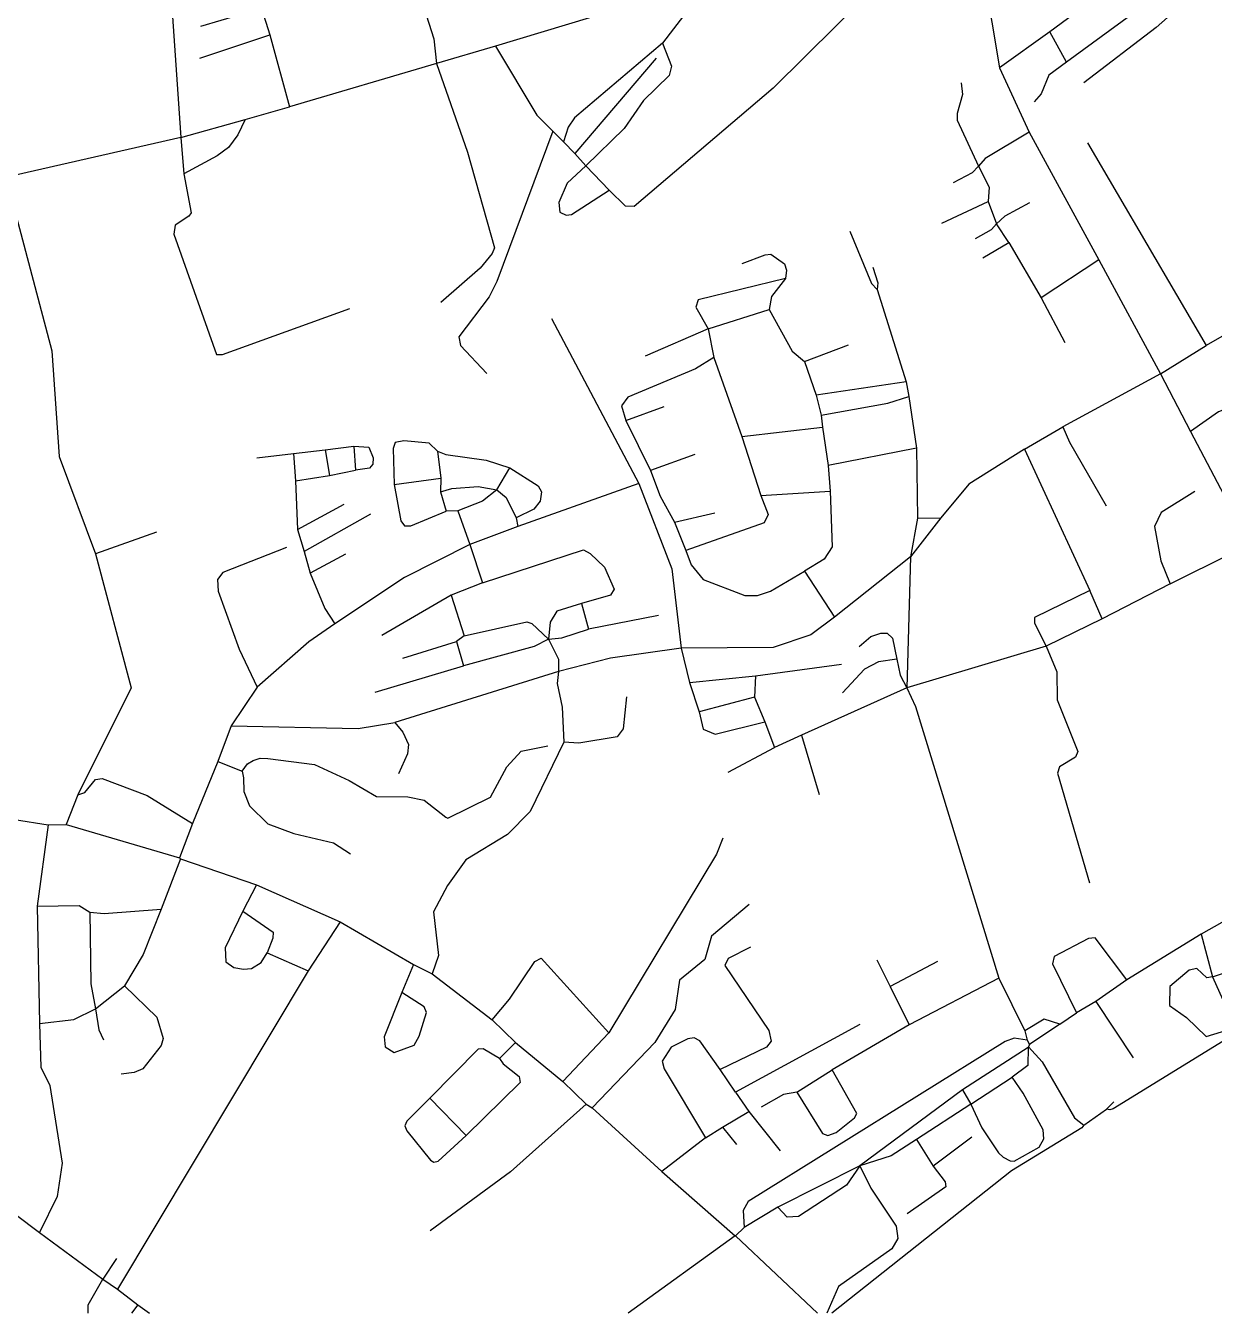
# Model space of a CAD drawing. Header units: inches. Extents: x 13512745 to 13520225, y 3664320 to 3668820.
# Drawn here: x 13514939 to 13516420, y 3664320 to 3665926 of the extents above; entities that cross this region are included whole.
import ezdxf

# ---------------------------------------------------------------- set-up
doc = ezdxf.new("R2010")
doc.units = ezdxf.units.IN
doc.header["$MEASUREMENT"] = 0

msp = doc.modelspace()

# ---------------------------------------------------------------- linework, layer by layer
for points in [[(13516051.1, 3666071.8), (13516028.7, 3666004.8), (13515870.3, 3665847.9), (13515697.1, 3665700.4), (13515686.4, 3665700.5), (13515666.2, 3665720.7)], [(13516124, 3666044.5), (13516152.5, 3665873.1)], [(13516379.2, 3666039.2), (13516215.5, 3665918.2)], [(13515115.4, 3666027.9), (13515131.9, 3665786.2)], [(13515425.9, 3665977.6), (13515447.6, 3665909.1), (13515450.8, 3665878.5)], [(13516401.3, 3665971), (13516359.7, 3665970.9), (13516236.1, 3665880.2)], [(13516401.3, 3665971), (13516348, 3665923.5), (13516257.7, 3665854.6)], [(13515702.2, 3665953.8), (13515524.2, 3665900.3)], [(13515232.7, 3665947.2), (13515156.7, 3665924.6)], [(13515232.7, 3665947.2), (13515242.9, 3665914.4)], [(13515764, 3665945.1), (13515732.4, 3665903.8)], [(13516215.5, 3665918.2), (13516152.5, 3665873.1)], [(13516236.1, 3665880.2), (13516215.5, 3665918.2)], [(13515155.7, 3665885.1), (13515242.9, 3665914.4)], [(13515242.9, 3665914.4), (13515267.4, 3665824.4)], [(13515732.4, 3665903.8), (13515623, 3665810.8), (13515615, 3665799), (13515609.2, 3665781)], [(13515732.4, 3665903.8), (13515743.7, 3665875.2), (13515740.8, 3665863.6), (13515709, 3665832.2), (13515684.7, 3665797.3), (13515637, 3665750.8)], [(13515524.2, 3665900.3), (13515450.8, 3665878.5)], [(13515524.2, 3665900.3), (13515575.7, 3665814.1), (13515595.8, 3665794.2)], [(13515450.8, 3665878.5), (13515267.4, 3665824.4)], [(13515450.8, 3665878.5), (13515489.5, 3665768.1), (13515523.2, 3665648.5), (13515520.3, 3665641.5), (13515505.1, 3665623.2), (13515456.2, 3665580.6)], [(13515724.7, 3665885.1), (13515623.1, 3665766.4)], [(13516152.5, 3665873.1), (13516189.7, 3665792.9)], [(13516236.1, 3665880.2), (13516214.1, 3665864.1), (13516204.5, 3665840.7), (13516195.7, 3665830.6)], [(13516104.7, 3665854.6), (13516106.6, 3665840), (13516099.8, 3665816.1), (13516099.9, 3665808), (13516126.4, 3665750.3)], [(13515212.1, 3665808.5), (13515267.4, 3665824.4)], [(13515131.9, 3665786.2), (13515212.1, 3665808.5)], [(13515212.1, 3665808.5), (13515203, 3665789.7), (13515191.3, 3665773.9), (13515177.5, 3665763.4), (13515135.7, 3665741.1)], [(13515595.8, 3665794.2), (13515525.9, 3665606.7), (13515516.4, 3665587.5), (13515478.6, 3665537.6), (13515480.5, 3665526.7), (13515513.7, 3665492.1)], [(13515609.2, 3665781), (13515595.8, 3665794.2)], [(13516189.7, 3665792.9), (13516134.8, 3665759.9), (13516126.4, 3665750.3)], [(13516189.7, 3665792.9), (13516276.3, 3665633.7)], [(13515131.9, 3665786.2), (13514916.9, 3665737.2)], [(13515131.9, 3665786.2), (13515135.7, 3665741.1)], [(13515609.2, 3665781), (13515623.1, 3665766.4)], [(13516262.2, 3665779.6), (13516410.2, 3665526.8)], [(13515637, 3665750.8), (13515623.1, 3665766.4)], [(13515135.7, 3665741.1), (13515144.9, 3665692.4), (13515142.1, 3665688), (13515125, 3665676.9), (13515123.4, 3665665.8), (13515176.5, 3665515.8), (13515183.8, 3665515.7), (13515342.7, 3665573.1)], [(13515637, 3665750.8), (13515613.7, 3665729.1), (13515603.2, 3665705.1), (13515604.7, 3665693.1), (13515612.6, 3665689.5), (13515619.2, 3665690.2), (13515666.2, 3665720.7)], [(13515637, 3665750.8), (13515666.2, 3665720.7)], [(13516126.4, 3665750.3), (13516118.7, 3665742), (13516094.7, 3665729.6)], [(13516126.4, 3665750.3), (13516139.6, 3665724.4), (13516138.3, 3665706.4)], [(13514916.9, 3665737.2), (13514922.9, 3665702.7), (13514971.3, 3665520), (13514980.2, 3665388.6), (13515025.8, 3665266.9)], [(13516080.7, 3665679.6), (13516138.3, 3665706.4)], [(13516138.3, 3665706.4), (13516149, 3665678.6)], [(13516190.2, 3665704.6), (13516159.2, 3665688), (13516149, 3665678.6)], [(13516122.7, 3665660.1), (13516142.5, 3665671.6), (13516149, 3665678.6)], [(13516164.2, 3665655.1), (13516149, 3665678.6)], [(13515966.2, 3665669.6), (13515993.2, 3665604.2), (13516000.2, 3665596.6)], [(13516131.7, 3665636.1), (13516164.2, 3665655.1)], [(13516164.2, 3665655.1), (13516204.7, 3665586.2)], [(13515831.7, 3665629.1), (13515860.4, 3665640.1), (13515867.5, 3665640.6), (13515884.6, 3665628.6), (13515887, 3665620.6), (13515886, 3665610.5)], [(13516276.3, 3665633.7), (13516204.7, 3665586.2)], [(13516276.3, 3665633.7), (13516353.5, 3665491.5)], [(13515994.7, 3665624.6), (13516000.9, 3665605.1), (13516000.2, 3665596.6)], [(13515886, 3665610.5), (13515777, 3665583.7), (13515774, 3665574.5), (13515789.3, 3665547.6)], [(13515886, 3665610.5), (13515868.3, 3665588.1), (13515865.3, 3665571.8)], [(13516000.2, 3665596.6), (13516036.2, 3665481.6)], [(13516204.7, 3665586.2), (13516234.2, 3665530.6)], [(13515789.3, 3665547.6), (13515865.3, 3665571.8)], [(13515865.3, 3665571.8), (13515894.2, 3665519.7), (13515909.6, 3665507.1)], [(13515594.2, 3665560.6), (13515703, 3665354.7)], [(13515789.3, 3665547.6), (13515710.7, 3665513.6)], [(13515789.3, 3665547.6), (13515796.6, 3665511.7)], [(13516441.5, 3665544.9), (13516410.2, 3665526.8)], [(13515909.6, 3665507.1), (13515964.2, 3665527.6)], [(13516353.5, 3665491.5), (13516410.2, 3665526.8)], [(13515796.6, 3665511.7), (13515773.7, 3665497.6), (13515689.1, 3665462.4), (13515681.5, 3665451.6), (13515686.9, 3665433.5)], [(13515796.6, 3665511.7), (13515831.3, 3665413.4)], [(13515909.6, 3665507.1), (13515924.1, 3665464.9)], [(13516353.5, 3665491.5), (13516231.5, 3665425.5)], [(13516353.5, 3665491.5), (13516390.8, 3665419.6)], [(13516036.2, 3665481.6), (13515924.1, 3665464.9)], [(13516036.2, 3665481.6), (13516039.7, 3665463.1)], [(13515924.1, 3665464.9), (13515930.3, 3665439.8)], [(13515930.3, 3665439.8), (13516013.6, 3665454.9), (13516039.7, 3665463.1)], [(13516039.7, 3665463.1), (13516049.1, 3665398.9)], [(13516467.7, 3665457.6), (13516459.3, 3665457), (13516425.6, 3665444.2), (13516390.8, 3665419.6)], [(13515686.9, 3665433.5), (13515734.7, 3665450.6)], [(13515930.3, 3665439.8), (13515932, 3665424.9)], [(13515686.9, 3665433.5), (13515717.6, 3665370.8)], [(13515831.3, 3665413.4), (13515932, 3665424.9)], [(13515932, 3665424.9), (13515939.1, 3665377.4)], [(13516183.7, 3665397.4), (13516231.5, 3665425.5)], [(13516231.5, 3665425.5), (13516240, 3665406.5), (13516285.7, 3665327.1)], [(13516390.8, 3665419.6), (13516470, 3665268.8)], [(13515451.9, 3665394.9), (13515441.5, 3665405), (13515410.1, 3665407.9), (13515399.4, 3665405.9), (13515396.6, 3665398.3), (13515398, 3665353.6)], [(13515831.3, 3665413.4), (13515855, 3665339.6)], [(13515226.7, 3665386.6), (13515272.7, 3665392)], [(13515272.7, 3665392), (13515312, 3665396.8)], [(13515272.7, 3665392), (13515274.9, 3665358.1)], [(13515312, 3665396.8), (13515347.6, 3665401.5)], [(13515312, 3665396.8), (13515317.4, 3665364.8)], [(13515347.6, 3665401.5), (13515349.8, 3665371.4)], [(13515347.6, 3665401.5), (13515366.3, 3665400), (13515371.8, 3665386.8), (13515371.2, 3665378.9), (13515367.3, 3665374), (13515349.8, 3665371.4)], [(13515451.9, 3665394.9), (13515462.6, 3665390.8), (13515512.6, 3665383.9), (13515542.2, 3665374.1)], [(13515451.9, 3665394.9), (13515456.1, 3665361.5)], [(13515772.7, 3665391.1), (13515717.6, 3665370.8)], [(13516049.1, 3665398.9), (13515939.1, 3665377.4)], [(13516049.1, 3665398.9), (13516050.5, 3665311.6)], [(13516183.7, 3665397.4), (13516114.2, 3665354), (13516079.3, 3665311.8)], [(13516183.7, 3665397.4), (13516265.3, 3665221.5)], [(13515317.4, 3665364.8), (13515349.8, 3665371.4)], [(13515526.1, 3665346.8), (13515542.2, 3665374.1)], [(13515542.2, 3665374.1), (13515577.5, 3665352), (13515581.6, 3665344.2), (13515579.8, 3665332.8), (13515572, 3665322.9), (13515550.2, 3665312.1)], [(13515939.1, 3665377.4), (13515941.5, 3665345.1)], [(13515274.9, 3665358.1), (13515317.4, 3665364.8)], [(13515274.9, 3665358.1), (13515277.5, 3665297.4)], [(13515398, 3665353.6), (13515456.1, 3665361.5)], [(13515456.1, 3665361.5), (13515455.8, 3665344.4)], [(13515717.6, 3665370.8), (13515729.5, 3665338.8), (13515747.3, 3665306.7)], [(13515398, 3665353.6), (13515406.4, 3665308.2), (13515410.9, 3665301.8), (13515418.7, 3665302.1), (13515462.7, 3665320.1)], [(13515455.8, 3665344.4), (13515469.9, 3665348.5), (13515502.8, 3665351.1), (13515526.1, 3665346.8)], [(13515455.8, 3665344.4), (13515462.7, 3665320.1)], [(13515526.1, 3665346.8), (13515508.1, 3665332.8), (13515477.2, 3665320.6)], [(13515526.1, 3665346.8), (13515537.5, 3665337.1), (13515550.2, 3665312.1)], [(13515703, 3665354.7), (13515552.2, 3665301.1)], [(13515703, 3665354.7), (13515744.2, 3665248.5), (13515755.7, 3665149.3)], [(13515855, 3665339.6), (13515864.3, 3665316), (13515859.2, 3665305.6), (13515761.7, 3665271.1)], [(13515855, 3665339.6), (13515941.5, 3665345.1)], [(13515941.5, 3665345.1), (13515944, 3665275.7), (13515934, 3665260.4), (13515909.5, 3665245.3)], [(13516396.2, 3665344.6), (13516354, 3665318.7), (13516345.8, 3665301.1), (13516353.8, 3665258.4), (13516365.4, 3665229.8)], [(13515277.5, 3665297.4), (13515335.7, 3665329.1)], [(13515368.7, 3665316.6), (13515285.6, 3665269.9)], [(13515477.2, 3665320.6), (13515462.7, 3665320.1)], [(13515477.2, 3665320.6), (13515492.3, 3665278.5)], [(13515550.2, 3665312.1), (13515552.2, 3665301.1)], [(13515747.3, 3665306.7), (13515797.7, 3665318.1)], [(13516079.3, 3665311.8), (13516041.6, 3665263.3)], [(13516050.5, 3665311.6), (13516041.6, 3665263.3)], [(13516050.5, 3665311.6), (13516079.3, 3665311.8)], [(13515101.7, 3665294.1), (13515025.8, 3665266.9)], [(13515277.5, 3665297.4), (13515285.6, 3665269.9)], [(13515552.2, 3665301.1), (13515492.3, 3665278.5)], [(13515747.3, 3665306.7), (13515761.7, 3665271.1)], [(13515263.7, 3665275.1), (13515184.6, 3665243.8), (13515177.8, 3665235.1), (13515178.7, 3665220.6), (13515204.9, 3665148.2), (13515227.3, 3665100.9)], [(13515492.3, 3665278.5), (13515410.9, 3665237.7), (13515324, 3665179.8)], [(13515492.3, 3665278.5), (13515508, 3665231)], [(13515025.8, 3665266.9), (13515070.2, 3665099.8), (13515003.7, 3664966.6)], [(13515285.6, 3665269.9), (13515293.4, 3665243.1)], [(13515337.2, 3665266.6), (13515293.4, 3665243.1)], [(13515508, 3665231), (13515634.2, 3665272.1), (13515642.4, 3665267.5), (13515660.1, 3665250.5), (13515672.4, 3665222.9), (13515667.6, 3665215.7), (13515631.5, 3665204.9)], [(13515761.7, 3665271.1), (13515768.3, 3665253.2), (13515783.3, 3665235.1), (13515835.3, 3665215), (13515851.1, 3665214.9), (13515867.2, 3665220.5), (13515909.5, 3665245.3)], [(13516041.6, 3665263.3), (13515946.9, 3665188.1)], [(13516041.6, 3665263.3), (13516037.2, 3665099.8)], [(13516365.4, 3665229.8), (13516443.1, 3665268.2), (13516470, 3665268.8)], [(13515293.4, 3665243.1), (13515311.4, 3665198.7), (13515324, 3665179.8)], [(13515909.5, 3665245.3), (13515946.9, 3665188.1)], [(13515508, 3665231), (13515469.2, 3665215.6)], [(13516365.4, 3665229.8), (13516280.6, 3665186.1)], [(13515469.2, 3665215.6), (13515382.7, 3665165.1)], [(13515469.2, 3665215.6), (13515485.2, 3665164.6)], [(13516265.3, 3665221.5), (13516196.2, 3665187.8), (13516196.2, 3665180.6), (13516211, 3665151.7)], [(13516280.6, 3665186.1), (13516265.3, 3665221.5)], [(13515631.5, 3665204.9), (13515600.8, 3665195.5), (13515592.3, 3665181.7), (13515590.4, 3665160.7)], [(13515631.5, 3665204.9), (13515640.2, 3665173.2)], [(13515324, 3665179.8), (13515291.7, 3665157.5), (13515227.3, 3665100.9)], [(13515485.2, 3665164.6), (13515563.5, 3665182.3), (13515569.8, 3665180.1), (13515590.4, 3665160.7)], [(13515727.7, 3665190.1), (13515640.2, 3665173.2)], [(13515946.9, 3665188.1), (13515917.5, 3665166), (13515870.6, 3665150.3), (13515755.7, 3665149.3)], [(13516280.6, 3665186.1), (13516211, 3665151.7)], [(13515485.2, 3665164.6), (13515475.7, 3665157.6)], [(13515590.4, 3665160.7), (13515607.2, 3665162.1), (13515640.2, 3665173.2)], [(13515977.7, 3665151.6), (13515992.3, 3665163.8), (13516004.9, 3665168.2), (13516012.6, 3665168), (13516019.3, 3665161.9), (13516024.5, 3665135.6)], [(13515408.7, 3665137.1), (13515475.7, 3665157.6)], [(13515475.7, 3665157.6), (13515484.4, 3665127.3)], [(13515590.4, 3665160.7), (13515572.6, 3665151.4), (13515484.4, 3665127.3)], [(13515590.4, 3665160.7), (13515603, 3665135.6), (13515603, 3665120.1)], [(13515755.7, 3665149.3), (13515667.6, 3665137), (13515603, 3665120.1)], [(13515755.7, 3665149.3), (13515766.1, 3665106.4)], [(13516211, 3665151.7), (13516037.2, 3665099.8)], [(13516211, 3665151.7), (13516224.2, 3665119.9), (13516224.6, 3665085.1), (13516250.2, 3665020.7), (13516247.5, 3665013.4), (13516227.5, 3665001.4), (13516225, 3664993.5), (13516264.7, 3664856.6)], [(13516024.5, 3665135.6), (13516001.8, 3665132.3), (13515984.2, 3665123.1), (13515956.7, 3665093.6)], [(13516024.5, 3665135.6), (13516028.8, 3665115.6), (13516037.2, 3665099.8)], [(13515374.2, 3665094.6), (13515484.4, 3665127.3)], [(13515603, 3665120.1), (13515399, 3665056.5)], [(13515603, 3665120.1), (13515601.1, 3665105.3), (13515607.4, 3665076), (13515609.7, 3665032.3)], [(13515766.1, 3665106.4), (13515848.4, 3665114.7)], [(13515848.4, 3665114.7), (13515847.4, 3665088.5)], [(13515848.4, 3665114.7), (13515955.7, 3665129.6)], [(13515227.3, 3665100.9), (13515194.6, 3665052.4)], [(13515766.1, 3665106.4), (13515778.1, 3665070)], [(13516037.2, 3665099.8), (13515905.8, 3665040.7)], [(13516037.2, 3665099.8), (13516048, 3665076.5), (13516151.6, 3664737.8)], [(13515687.7, 3665088.6), (13515683.5, 3665049), (13515675.8, 3665038.8), (13515628.1, 3665030.9), (13515609.7, 3665032.3)], [(13515847.4, 3665088.5), (13515778.1, 3665070)], [(13515847.4, 3665088.5), (13515860.1, 3665057.7)], [(13515778.1, 3665070), (13515783.2, 3665048.4), (13515798, 3665042.1), (13515860.1, 3665057.7)], [(13515194.6, 3665052.4), (13515178.3, 3665008.2)], [(13515194.6, 3665052.4), (13515353.1, 3665049.2), (13515399, 3665056.5)], [(13515399, 3665056.5), (13515408.9, 3665044.5), (13515416, 3665029.2), (13515414.7, 3665017.6), (13515403.2, 3664992.6)], [(13515860.1, 3665057.7), (13515872.3, 3665025.4)], [(13515905.8, 3665040.7), (13515872.3, 3665025.4)], [(13515905.8, 3665040.7), (13515927.8, 3664966.9)], [(13515208.7, 3664995.9), (13515215, 3665005.2), (13515222.4, 3665009.4), (13515231, 3665012.1), (13515240.6, 3665012), (13515298.7, 3665004.5), (13515342.1, 3664984.4), (13515375.8, 3664964.5), (13515415, 3664964.1), (13515435.5, 3664959.8), (13515462.2, 3664938.6), (13515465, 3664937.6), (13515517.9, 3664963.4), (13515538.4, 3665001.5), (13515556.5, 3665020.8), (13515589.7, 3665027.6)], [(13515609.7, 3665032.3), (13515567.7, 3664945.8), (13515539.2, 3664917.1), (13515487.2, 3664885.3), (13515464.4, 3664853.5), (13515447.1, 3664820.6), (13515453.4, 3664766), (13515445.2, 3664743.1)], [(13515814.2, 3664994.6), (13515872.3, 3665025.4)], [(13515178.3, 3665008.2), (13515146.7, 3664930.6)], [(13515178.3, 3665008.2), (13515208.7, 3664995.9)], [(13515003.7, 3664966.6), (13515012.2, 3664969.3), (13515025.8, 3664985.8), (13515034.1, 3664986.9), (13515090, 3664965.8), (13515146.7, 3664930.6)], [(13515208.7, 3664995.9), (13515210.1, 3664987.9), (13515210.4, 3664970.7), (13515217.6, 3664952.6), (13515240.5, 3664930.5), (13515272.8, 3664918.4), (13515322.5, 3664906.8), (13515343.7, 3664893.1)], [(13515003.7, 3664966.6), (13514989.2, 3664929.6)], [(13514924.7, 3664935.6), (13514966.7, 3664929.1)], [(13514966.7, 3664929.1), (13514952.8, 3664827.7)], [(13514966.7, 3664929.1), (13514989.2, 3664929.6)], [(13514989.2, 3664929.6), (13515130.2, 3664888.1)], [(13515146.7, 3664930.6), (13515130.2, 3664888.1)], [(13515807.7, 3664912.6), (13515800, 3664892.7), (13515665.7, 3664669.6)], [(13515131.7, 3664886.6), (13515107.6, 3664824)], [(13515130.2, 3664888.1), (13515131.7, 3664886.6)], [(13515131.7, 3664886.6), (13515226.2, 3664854.1)], [(13516558.7, 3664880.2), (13516404.2, 3664792.7)], [(13515226.2, 3664854.1), (13515209.2, 3664821.6)], [(13515226.2, 3664854.1), (13515330.7, 3664808.3)], [(13514952.8, 3664827.7), (13515005.5, 3664828.6), (13515018.7, 3664820.3)], [(13514952.8, 3664827.7), (13514955.9, 3664681.4)], [(13515840.7, 3664829.6), (13515793.6, 3664790.4), (13515785.2, 3664761.2), (13515753.9, 3664735.5), (13515748.5, 3664698.7), (13515722.8, 3664657.8), (13515644.7, 3664576.1)], [(13515018.7, 3664820.3), (13515036.3, 3664818.6), (13515107.6, 3664824)], [(13515018.7, 3664820.3), (13515019.8, 3664730.6), (13515025.6, 3664699.5)], [(13515107.6, 3664824), (13515085.2, 3664767.2), (13515061.8, 3664728.2)], [(13515209.2, 3664821.6), (13515187.5, 3664775.5), (13515188, 3664758.1), (13515198.3, 3664751.1), (13515210, 3664748.9), (13515220.3, 3664750), (13515232.1, 3664757.3), (13515239.6, 3664769.6)], [(13515209.2, 3664821.6), (13515247, 3664795.4), (13515246.8, 3664787.6), (13515239.6, 3664769.6)], [(13515330.7, 3664808.3), (13515290.7, 3664747.2)], [(13515330.7, 3664808.3), (13515422.2, 3664755.1)], [(13516311.2, 3664735.6), (13516271.9, 3664788.1), (13516263.6, 3664787.2), (13516220.8, 3664764.8), (13516218.7, 3664755.6), (13516248.7, 3664694.6)], [(13516404.2, 3664792.7), (13516311.2, 3664735.6)], [(13516404.2, 3664792.7), (13516418.3, 3664739.4)], [(13515239.6, 3664769.6), (13515290.7, 3664747.2)], [(13515520.2, 3664686.1), (13515541.6, 3664711.7), (13515573.2, 3664758.6), (13515581.1, 3664762.6), (13515665.7, 3664669.6)], [(13515842.2, 3664776.6), (13515814.3, 3664762.5), (13515810.3, 3664753.5), (13515864.9, 3664672.5), (13515868, 3664659.3), (13515862.2, 3664652), (13515804.2, 3664624.1)], [(13516418.3, 3664739.4), (13516443.6, 3664747.8), (13516479.8, 3664765.9)], [(13515290.7, 3664747.2), (13515053.2, 3664350.1)], [(13515422.2, 3664755.1), (13515407.7, 3664720.1)], [(13515422.2, 3664755.1), (13515445.2, 3664743.1)], [(13515999.7, 3664760.6), (13516016.3, 3664727.5)], [(13516075.2, 3664758.6), (13516016.3, 3664727.5)], [(13516418.3, 3664739.4), (13516410.9, 3664738.4), (13516398.6, 3664749.8), (13516389, 3664747.9), (13516364.8, 3664727.3), (13516364.5, 3664703.9), (13516385.9, 3664688.7), (13516410.2, 3664665.3), (13516444.2, 3664675.6)], [(13515445.2, 3664743.1), (13515520.2, 3664686.1)], [(13516151.6, 3664737.8), (13516039.9, 3664679.8)], [(13516151.6, 3664737.8), (13516184.2, 3664672.1)], [(13516311.2, 3664735.6), (13516272.7, 3664708.6)], [(13516418.3, 3664739.4), (13516434.6, 3664702.4)], [(13515025.6, 3664699.5), (13515061.8, 3664728.2)], [(13515061.8, 3664728.2), (13515102.2, 3664689.2), (13515110, 3664662.5), (13515107.4, 3664654), (13515084.7, 3664624.7), (13515074, 3664620.3), (13515057.7, 3664618.1)], [(13515407.7, 3664720.1), (13515385.7, 3664664.5), (13515386.8, 3664652.2), (13515397.9, 3664645), (13515422.9, 3664654.4), (13515429, 3664665.7), (13515438.4, 3664695.1), (13515435.6, 3664702.1), (13515407.7, 3664720.1)], [(13516016.3, 3664727.5), (13516039.9, 3664679.8)], [(13514955.9, 3664681.4), (13514998.7, 3664686.4), (13515025.6, 3664699.5)], [(13515025.6, 3664699.5), (13515029.8, 3664673.5), (13515035.7, 3664661.1)], [(13516272.7, 3664708.6), (13516248.7, 3664694.6)], [(13516272.7, 3664708.6), (13516319.2, 3664638.6)], [(13514955.9, 3664681.4), (13514957.5, 3664626.7), (13514968.9, 3664603.8), (13514984.1, 3664507.1), (13514977.9, 3664465.7), (13514955.8, 3664420.5)], [(13515520.2, 3664686.1), (13515549.2, 3664657.6)], [(13516227.7, 3664680.6), (13516208.3, 3664686.8), (13516184.2, 3664672.1)], [(13516227.7, 3664680.6), (13516248.7, 3664694.6)], [(13515665.7, 3664669.6), (13515608.2, 3664609.1)], [(13515978.7, 3664680.1), (13515823.7, 3664595.5)], [(13516039.9, 3664679.8), (13515944.1, 3664623.7)], [(13516184.2, 3664672.1), (13516187.2, 3664660.6)], [(13516227.7, 3664680.6), (13516190.2, 3664655.1)], [(13516447.7, 3664669.1), (13516294.5, 3664575.1), (13516290.1, 3664573.8), (13516286.2, 3664574.6)], [(13515529.2, 3664637.6), (13515509.1, 3664649.6), (13515502.6, 3664649.5), (13515442.5, 3664588.4)], [(13515529.2, 3664637.6), (13515549.2, 3664657.6)], [(13515549.2, 3664657.6), (13515608.2, 3664609.1)], [(13515804.2, 3664624.1), (13515779.2, 3664659.6), (13515772.1, 3664663.4), (13515764.2, 3664662.1), (13515743.3, 3664652), (13515732.1, 3664634.5), (13515734.5, 3664624.6), (13515786.1, 3664538.7)], [(13516187.2, 3664660.6), (13516171.1, 3664663.1), (13516159.7, 3664658.9), (13515839.4, 3664459.5), (13515833, 3664448.2), (13515834.2, 3664427.1)], [(13516188.2, 3664651.6), (13516106.7, 3664598.6)], [(13516188.2, 3664651.6), (13516187.9, 3664629), (13516168.4, 3664614.2)], [(13516187.2, 3664660.6), (13516190.2, 3664655.1)], [(13516188.7, 3664652.1), (13516188.2, 3664651.6)], [(13516190.2, 3664655.1), (13516188.7, 3664652.1)], [(13516188.7, 3664652.1), (13516206, 3664633.5), (13516246.1, 3664563.7), (13516257.6, 3664554.5)], [(13515529.2, 3664637.6), (13515533.7, 3664631.1), (13515553.7, 3664615.4), (13515555.2, 3664607.7), (13515487.8, 3664541.8)], [(13515823.7, 3664595.5), (13515804.2, 3664624.1)], [(13515900.1, 3664595.7), (13515932.1, 3664544.2), (13515938.8, 3664541.8), (13515949.1, 3664545.4), (13515971.7, 3664563.6), (13515974.7, 3664569.1), (13515944.1, 3664623.7)], [(13515900.1, 3664595.7), (13515944.1, 3664623.7)], [(13515608.2, 3664609.1), (13515637.2, 3664580.6)], [(13516116.7, 3664580.6), (13516130.4, 3664551.2), (13516151.3, 3664520.2), (13516157.3, 3664514.8), (13516166.1, 3664509.9), (13516170.8, 3664509.8), (13516202.1, 3664527.2), (13516208, 3664537.5), (13516207.2, 3664548.7), (13516182.1, 3664594.6), (13516168.4, 3664614.2)], [(13516116.7, 3664580.6), (13516168.4, 3664614.2)], [(13515442.5, 3664588.4), (13515413.9, 3664559.6), (13515411.1, 3664553.9), (13515413.8, 3664547.4), (13515443.1, 3664510.7), (13515447.5, 3664508.3), (13515453, 3664509.5), (13515487.8, 3664541.8)], [(13515442.5, 3664588.4), (13515487.8, 3664541.8)], [(13515823.7, 3664595.5), (13515840, 3664571.5)], [(13515900.1, 3664595.7), (13515883.3, 3664592.8), (13515855.7, 3664577.1)], [(13516106.7, 3664598.6), (13515978.5, 3664503.9)], [(13516106.7, 3664598.6), (13516116.7, 3664580.6)], [(13515637.2, 3664580.6), (13515543.1, 3664496.3), (13515442.7, 3664422.6)], [(13515637.2, 3664580.6), (13515644.7, 3664576.1)], [(13515644.7, 3664576.1), (13515731.5, 3664496.7)], [(13515807.4, 3664552.1), (13515840, 3664571.5)], [(13515840, 3664571.5), (13515879.2, 3664522.6)], [(13516116.7, 3664580.6), (13516049.3, 3664536.5)], [(13516257.6, 3664554.5), (13516286.2, 3664574.6)], [(13516295.2, 3664583.6), (13516286.2, 3664574.6)], [(13516257.6, 3664554.5), (13516255.1, 3664551.2), (13516167.4, 3664497.6), (13515943.8, 3664320)], [(13515786.1, 3664538.7), (13515731.5, 3664496.7)], [(13515786.1, 3664538.7), (13515807.4, 3664552.1)], [(13515807.4, 3664552.1), (13515824.7, 3664530.6)], [(13516049.3, 3664536.5), (13516017.5, 3664516.3), (13515978.5, 3664503.9)], [(13516049.3, 3664536.5), (13516070.1, 3664503.6)], [(13516118.2, 3664539.6), (13516070.1, 3664503.6)], [(13515731.5, 3664496.7), (13515823.2, 3664416.6)], [(13515978.5, 3664503.9), (13515961.7, 3664479.7), (13515901.9, 3664440.5), (13515888.1, 3664439.8), (13515876.2, 3664452.1)], [(13515978.5, 3664503.9), (13515876.2, 3664452.1)], [(13515978.5, 3664503.9), (13515992.3, 3664475.8), (13516023.9, 3664428.6), (13516025.7, 3664413), (13516018.5, 3664400.3), (13515951.9, 3664353.2), (13515937.4, 3664320)], [(13516070.1, 3664503.6), (13516085, 3664483.9), (13516085.9, 3664477.6), (13516037.7, 3664444.1)], [(13514894.7, 3664466.4), (13514955.8, 3664420.5)], [(13515876.2, 3664452.1), (13515834.2, 3664427.1)], [(13515834.2, 3664427.1), (13515823.7, 3664416.6)], [(13514955.8, 3664420.5), (13515034.7, 3664362.6)], [(13515823.2, 3664416.6), (13515689.7, 3664320)], [(13515823.2, 3664416.6), (13515823.7, 3664416.6)], [(13515823.7, 3664416.6), (13515925.8, 3664320)], [(13515051.7, 3664388.1), (13515034.7, 3664362.6)], [(13515016.6, 3664320), (13515016.7, 3664330.4), (13515034.7, 3664362.6)], [(13515034.7, 3664362.6), (13515053.2, 3664350.1)], [(13515053.2, 3664350.1), (13515078.4, 3664330.6)], [(13515078.4, 3664330.6), (13515070.4, 3664320)], [(13515078.4, 3664330.6), (13515092.8, 3664320)]]:
    msp.add_lwpolyline(points)

doc.saveas('drawing.dxf')
